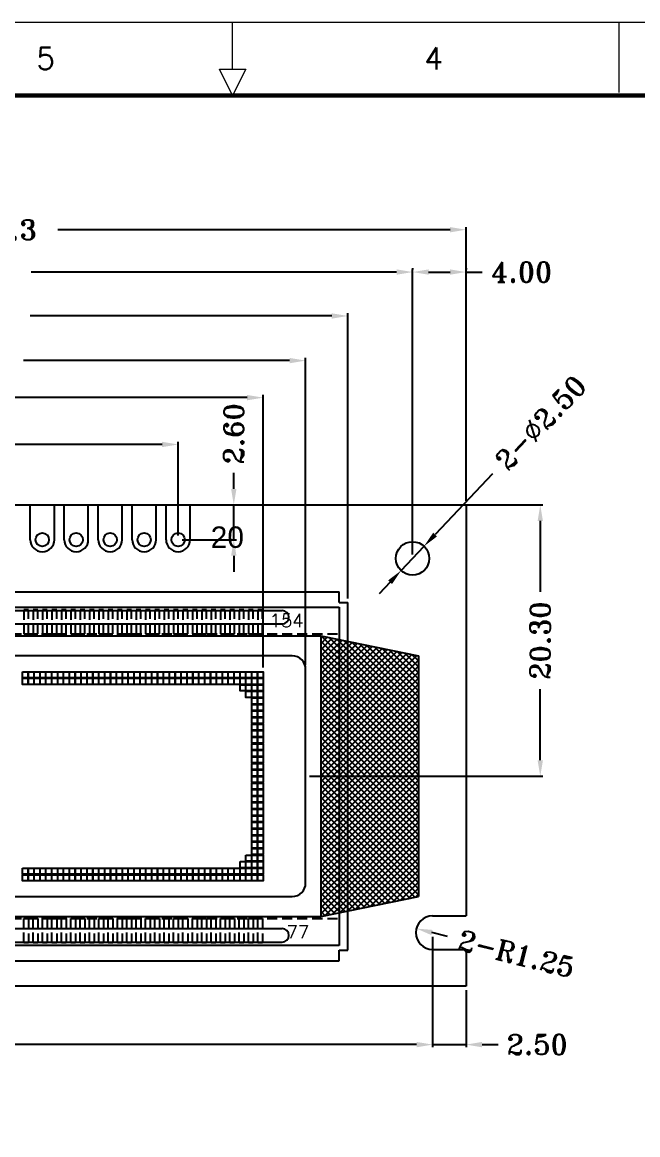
# Model space of a CAD drawing. Header units: millimetres. Extents: x 1251 to 1736, y 491 to 664.
# Drawn here: x 1357.6 to 1403.7, y 581 to 664.2 of the extents above; entities that cross this region are included whole.
import ezdxf
from ezdxf.enums import TextEntityAlignment as Align

# ---------------------------------------------------------------- set-up
doc = ezdxf.new("R2010")
doc.units = ezdxf.units.MM
doc.header["$LTSCALE"] = 3
doc.linetypes.add('HIDDEN', pattern=[0.375, 0.25, -0.125])
for name, color, linetype in [('BEZ', 170, 'Continuous'), ('d', 4, 'Continuous'), ('DIM', 4, 'Continuous'), ('PCB', 3, 'Continuous')]:
    doc.layers.add(name, color=color, linetype=linetype)
doc.styles.add('romans', font='romans.shx')
doc.styles.add('RT', font='ROMANT.SHX')
doc.styles.get("Standard").update_dxf_attribs({"font": 'romans.shx', "width": 0.8, "height": 1.2})
doc.styles.add('样式 3', font='')
doc.styles.get('样式 3').set_extended_font_data('FangSong_GB2312')
doc.dimstyles.new('ISO-25', dxfattribs={"dimtxt": 2, "dimasz": 2, "dimexe": 0.65, "dimexo": 0.25, "dimgap": 0.25, "dimtad": 0, "dimdsep": 46, "dimtxsty": 'Standard', "dimcen": 2, "dimadec": 0, "dimazin": 0, "dimtfac": 1, "dimtofl": 0, "dimtmove": 0, "dimatfit": 3, "dimfxl": 1, "dimarcsym": 0})
doc.dimstyles.new('ISO-25$0', dxfattribs={"dimtxt": 1.5, "dimasz": 1.2, "dimexe": 0.2, "dimexo": 0.3, "dimgap": 0.6, "dimtad": 0, "dimzin": 1, "dimdsep": 46, "dimtxsty": 'RT', "dimcen": 2.5, "dimadec": 0, "dimazin": 0, "dimtfac": 1, "dimtmove": 0, "dimatfit": 3, "dimfxl": 0.2, "dimarcsym": 0})

# ---------------------------------------------------------------- blocks, each defined once
blk = doc.blocks.new('*D13')
at = {"layer": 'Defpoints', "color": 0}
for p in [(1390.842, 648.685), (1310.842, 628.098), (1390.842, 628.098)]:
    blk.add_point(p, dxfattribs=at)
at = {"layer": 'DIM', "color": 0, "lineweight": -2}
for p, q in [((1310.842, 628.398), (1310.842, 648.885)), ((1312.042, 648.685), (1341.385, 648.685)), ((1389.642, 648.685), (1360.299, 648.685)), ((1390.842, 628.398), (1390.842, 648.885))]:
    blk.add_line(p, q, dxfattribs=at)
at = {"layer": 'DIM', "color": 0}
for points in [[(1312.042, 648.885), (1312.042, 648.485), (1310.842, 648.685)], [(1389.642, 648.885), (1389.642, 648.485), (1390.842, 648.685)]]:
    blk.add_solid(points, dxfattribs=at)
at = {"layer": 'DIM', "color": 0, "lineweight": 0, "insert": (1350.842, 648.685), "char_height": 1.5, "attachment_point": 5, "style": 'RT'}
blk.add_mtext('PCB 80.00%%P0.3', dxfattribs=at)
blk = doc.blocks.new('*D14')
at = {"layer": 'Defpoints', "color": 0}
for p in [(1381.992, 642.233), (1315.692, 620.798), (1381.992, 620.798)]:
    blk.add_point(p, dxfattribs=at)
at = {"layer": 'DIM', "color": 0, "lineweight": -2}
for p, q in [((1315.692, 621.098), (1315.692, 642.433)), ((1316.892, 642.233), (1339.456, 642.233)), ((1380.792, 642.233), (1358.228, 642.233)), ((1381.992, 621.098), (1381.992, 642.433))]:
    blk.add_line(p, q, dxfattribs=at)
at = {"layer": 'DIM', "color": 0}
for points in [[(1316.892, 642.433), (1316.892, 642.033), (1315.692, 642.233)], [(1380.792, 642.433), (1380.792, 642.033), (1381.992, 642.233)]]:
    blk.add_solid(points, dxfattribs=at)
at = {"layer": 'DIM', "color": 0, "lineweight": 0, "insert": (1348.842, 642.233), "char_height": 1.5, "attachment_point": 5, "style": 'RT'}
blk.add_mtext('BEZ 66.30%%P0.2', dxfattribs=at)
blk = doc.blocks.new('*D15')
at = {"layer": 'Defpoints', "color": 0}
for p in [(1378.842, 638.894), (1318.842, 615.798), (1378.842, 615.798)]:
    blk.add_point(p, dxfattribs=at)
at = {"layer": 'DIM', "color": 0, "lineweight": -2}
for p, q in [((1318.842, 616.098), (1318.842, 639.094)), ((1320.042, 638.894), (1339.956, 638.894)), ((1377.642, 638.894), (1357.728, 638.894)), ((1378.842, 616.098), (1378.842, 639.094))]:
    blk.add_line(p, q, dxfattribs=at)
at = {"layer": 'DIM', "color": 0}
for points in [[(1320.042, 639.094), (1320.042, 638.694), (1318.842, 638.894)], [(1377.642, 639.094), (1377.642, 638.694), (1378.842, 638.894)]]:
    blk.add_solid(points, dxfattribs=at)
at = {"layer": 'DIM', "color": 0, "lineweight": 0, "insert": (1348.842, 638.894), "char_height": 1.5, "attachment_point": 5, "style": 'RT'}
blk.add_mtext('VA 60.00 MIN', dxfattribs=at)
blk = doc.blocks.new('*D16')
at = {"layer": 'Defpoints', "color": 0}
for p in [(1375.667, 636.123), (1322.017, 615.623), (1375.667, 615.623)]:
    blk.add_point(p, dxfattribs=at)
at = {"layer": 'DIM', "color": 0, "lineweight": -2}
for p, q in [((1322.017, 615.923), (1322.017, 636.323)), ((1323.217, 636.123), (1342.956, 636.123)), ((1374.467, 636.123), (1354.728, 636.123)), ((1375.667, 615.923), (1375.667, 636.323))]:
    blk.add_line(p, q, dxfattribs=at)
at = {"layer": 'DIM', "color": 0}
for points in [[(1323.217, 636.323), (1323.217, 635.923), (1322.017, 636.123)], [(1374.467, 636.323), (1374.467, 635.923), (1375.667, 636.123)]]:
    blk.add_solid(points, dxfattribs=at)
at = {"layer": 'DIM', "color": 0, "lineweight": 0, "insert": (1348.842, 636.123), "char_height": 1.5, "attachment_point": 5, "style": 'RT'}
blk.add_mtext('AA 53.65', dxfattribs=at)
blk = doc.blocks.new('*D17')
at = {"layer": 'Defpoints', "color": 0}
for p in [(1386.842, 645.518), (1314.842, 624.098), (1386.842, 624.098)]:
    blk.add_point(p, dxfattribs=at)
at = {"layer": 'DIM', "color": 0, "lineweight": -2}
for p, q in [((1314.842, 624.398), (1314.842, 645.718)), ((1316.042, 645.518), (1343.385, 645.518)), ((1385.642, 645.518), (1358.299, 645.518)), ((1386.842, 624.398), (1386.842, 645.718))]:
    blk.add_line(p, q, dxfattribs=at)
at = {"layer": 'DIM', "color": 0}
for points in [[(1316.042, 645.718), (1316.042, 645.318), (1314.842, 645.518)], [(1385.642, 645.718), (1385.642, 645.318), (1386.842, 645.518)]]:
    blk.add_solid(points, dxfattribs=at)
at = {"layer": 'DIM', "color": 0, "lineweight": 0, "insert": (1350.842, 645.518), "char_height": 1.5, "attachment_point": 5, "style": 'RT'}
blk.add_mtext('HOLE 72.00', dxfattribs=at)
blk = doc.blocks.new('*D18')
at = {"layer": 'Defpoints', "color": 0}
for p in [(1369.302, 632.621), (1321.042, 625.498), (1369.302, 625.498)]:
    blk.add_point(p, dxfattribs=at)
at = {"layer": 'DIM', "color": 0, "lineweight": -2}
for p, q in [((1321.042, 625.798), (1321.042, 632.821)), ((1322.242, 632.621), (1341.5, 632.621)), ((1368.102, 632.621), (1348.843, 632.621)), ((1369.302, 625.798), (1369.302, 632.821))]:
    blk.add_line(p, q, dxfattribs=at)
at = {"layer": 'DIM', "color": 0}
for points in [[(1322.242, 632.821), (1322.242, 632.421), (1321.042, 632.621)], [(1368.102, 632.821), (1368.102, 632.421), (1369.302, 632.621)]]:
    blk.add_solid(points, dxfattribs=at)
at = {"layer": 'DIM', "color": 0, "lineweight": 0, "insert": (1345.172, 632.621), "char_height": 1.5, "attachment_point": 5, "style": 'RT'}
blk.add_mtext('48.26', dxfattribs=at)
blk = doc.blocks.new('*D19')
at = {"layer": 'Defpoints', "color": 0}
for p in [(1369.302, 628.098), (1373.465, 628.098), (1369.302, 625.498)]:
    blk.add_point(p, dxfattribs=at)
at = {"layer": 'DIM', "color": 0, "lineweight": -2}
for p, q in [((1373.465, 629.298), (1373.465, 630.498)), ((1369.602, 628.098), (1373.665, 628.098)), ((1373.465, 625.498), (1373.465, 628.098)), ((1369.602, 625.498), (1373.665, 625.498)), ((1373.465, 624.298), (1373.465, 623.098))]:
    blk.add_line(p, q, dxfattribs=at)
at = {"layer": 'DIM', "color": 0}
for points in [[(1373.265, 629.298), (1373.665, 629.298), (1373.465, 628.098)], [(1373.265, 624.298), (1373.665, 624.298), (1373.465, 625.498)]]:
    blk.add_solid(points, dxfattribs=at)
at = {"layer": 'DIM', "color": 0, "lineweight": 0, "insert": (1373.465, 633.419), "char_height": 1.5, "attachment_point": 5, "rotation": 90, "style": 'RT'}
blk.add_mtext('2.60', dxfattribs=at)
blk = doc.blocks.new('*D36')
at = {"layer": 'Defpoints', "color": 0}
for p in [(1386.842, 645.518), (1390.842, 645.518), (1390.842, 645.518)]:
    blk.add_point(p, dxfattribs=at)
at = {"layer": 'DIM', "color": 0, "lineweight": -2}
for p, q in [((1386.842, 645.818), (1386.842, 645.718)), ((1388.042, 645.518), (1389.642, 645.518)), ((1390.842, 645.818), (1390.842, 645.718)), ((1390.842, 645.518), (1392.042, 645.518))]:
    blk.add_line(p, q, dxfattribs=at)
at = {"layer": 'DIM', "color": 0}
for points in [[(1388.042, 645.718), (1388.042, 645.318), (1386.842, 645.518)], [(1389.642, 645.718), (1389.642, 645.318), (1390.842, 645.518)]]:
    blk.add_solid(points, dxfattribs=at)
at = {"layer": 'DIM', "color": 0, "lineweight": 0, "insert": (1394.999, 645.518), "char_height": 1.5, "attachment_point": 5, "style": 'RT'}
blk.add_mtext('4.00', dxfattribs=at)
blk = doc.blocks.new('*D37')
at = {"layer": 'Defpoints', "color": 0}
for p in [(1313.342, 596.098), (1388.342, 596.098), (1388.342, 587.723)]:
    blk.add_point(p, dxfattribs=at)
at = {"layer": 'DIM', "color": 0, "lineweight": -2}
for p, q in [((1313.342, 595.798), (1313.342, 587.523)), ((1388.342, 595.798), (1388.342, 587.523)), ((1314.542, 587.723), (1347.206, 587.723)), ((1387.142, 587.723), (1354.478, 587.723))]:
    blk.add_line(p, q, dxfattribs=at)
at = {"layer": 'DIM', "color": 0}
for points in [[(1314.542, 587.923), (1314.542, 587.523), (1313.342, 587.723)], [(1387.142, 587.923), (1387.142, 587.523), (1388.342, 587.723)]]:
    blk.add_solid(points, dxfattribs=at)
at = {"layer": 'DIM', "color": 0, "lineweight": 0, "insert": (1350.842, 587.723), "char_height": 1.5, "attachment_point": 5, "style": 'RT'}
blk.add_mtext('75.00', dxfattribs=at)
blk = doc.blocks.new('*D40')
at = {"layer": 'Defpoints', "color": 0}
for p in [(1378.842, 628.098), (1396.394, 628.098), (1378.842, 607.798)]:
    blk.add_point(p, dxfattribs=at)
at = {"layer": 'DIM', "color": 0, "lineweight": -2}
for p, q in [((1379.142, 628.098), (1396.594, 628.098)), ((1396.394, 626.898), (1396.394, 621.583)), ((1396.394, 608.998), (1396.394, 614.312)), ((1379.142, 607.798), (1396.594, 607.798))]:
    blk.add_line(p, q, dxfattribs=at)
at = {"layer": 'DIM', "color": 0}
for points in [[(1396.194, 626.898), (1396.594, 626.898), (1396.394, 628.098)], [(1396.194, 608.998), (1396.594, 608.998), (1396.394, 607.798)]]:
    blk.add_solid(points, dxfattribs=at)
at = {"layer": 'DIM', "color": 0, "lineweight": 0, "insert": (1396.394, 617.948), "char_height": 1.5, "attachment_point": 5, "rotation": 90, "style": 'RT'}
blk.add_mtext('20.30', dxfattribs=at)
blk = doc.blocks.new('*D42')
at = {"layer": 'Defpoints', "color": 0}
for p in [(1387.7, 625.006), (1385.983, 623.189)]:
    blk.add_point(p, dxfattribs=at)
at = {"layer": 'DIM', "color": 0, "lineweight": -2}
for p, q in [((1392.828, 630.433), (1388.525, 625.879)), ((1385.983, 623.189), (1387.7, 625.006)), ((1385.159, 622.317), (1384.335, 621.445))]:
    blk.add_line(p, q, dxfattribs=at)
at = {"layer": 'DIM', "color": 0}
for points in [[(1388.379, 626.016), (1388.67, 625.741), (1387.7, 625.006)], [(1385.014, 622.454), (1385.305, 622.18), (1385.983, 623.189)]]:
    blk.add_solid(points, dxfattribs=at)
at = {"layer": 'DIM', "color": 0, "lineweight": 0, "insert": (1396.429, 634.243), "char_height": 1.5, "attachment_point": 5, "rotation": 46.62196, "style": 'RT'}
blk.add_mtext('2-∅2.50', dxfattribs=at)
blk = doc.blocks.new('*D43')
at = {"layer": 'Defpoints', "color": 0}
for p in [(1387.13, 596.404), (1388.342, 596.098)]:
    blk.add_point(p, dxfattribs=at)
at = {"layer": 'DIM', "color": 0, "lineweight": -2}
blk.add_line((1389.457, 595.816), (1388.293, 596.11), dxfattribs=at)
at = {"layer": 'DIM', "color": 0}
blk.add_solid([(1388.342, 596.304), (1388.245, 595.916), (1387.13, 596.404)], dxfattribs=at)
at = {"layer": 'DIM', "color": 0, "lineweight": 0, "insert": (1394.61, 594.516), "char_height": 1.5, "attachment_point": 5, "rotation": 345.8374, "style": 'RT'}
blk.add_mtext('2-R1.25', dxfattribs=at)
blk = doc.blocks.new('*D44')
at = {"layer": 'Defpoints', "color": 0}
for p in [(1390.842, 592.098), (1388.342, 587.723), (1390.842, 587.723)]:
    blk.add_point(p, dxfattribs=at)
at = {"layer": 'DIM', "color": 0, "lineweight": -2}
for p, q in [((1390.842, 591.798), (1390.842, 587.523)), ((1387.142, 587.723), (1385.942, 587.723)), ((1388.342, 588.023), (1388.342, 587.923)), ((1388.342, 587.723), (1390.842, 587.723)), ((1392.042, 587.723), (1393.242, 587.723))]:
    blk.add_line(p, q, dxfattribs=at)
at = {"layer": 'DIM', "color": 0}
for points in [[(1387.142, 587.923), (1387.142, 587.523), (1388.342, 587.723)], [(1392.042, 587.923), (1392.042, 587.523), (1390.842, 587.723)]]:
    blk.add_solid(points, dxfattribs=at)
at = {"layer": 'DIM', "color": 0, "lineweight": 0, "insert": (1396.163, 587.723), "char_height": 1.5, "attachment_point": 5, "style": 'RT'}
blk.add_mtext('2.50', dxfattribs=at)

msp = doc.modelspace()

# ---------------------------------------------------------------- hatches: boundary and pattern name
at = {"layer": 'DIM'}
h = msp.add_hatch(dxfattribs=at)
h.set_pattern_fill('ANSI37', color=6, scale=0.1, style=0)
h.set_pattern_definition([(45, (1171.27507, 469.18156), (-0.2245064, 0.2245064), []), (135, (1171.27507, 469.18156), (-0.2245064, -0.2245064), [])])
h.paths.add_polyline_path([(1379.972, 618.298), (1387.272, 616.798), (1387.272, 598.798), (1379.972, 597.298)])

# ---------------------------------------------------------------- linework, layer by layer
for p, q in [((1358.242, 625.498), (1358.242, 628.098)), ((1360.042, 625.498), (1360.042, 628.098)), ((1360.782, 625.498), (1360.782, 628.098)), ((1362.582, 625.498), (1362.582, 628.098)), ((1363.322, 625.498), (1363.322, 628.098)), ((1365.122, 625.498), (1365.122, 628.098)), ((1365.862, 625.498), (1365.862, 628.098)), ((1367.662, 625.498), (1367.662, 628.098)), ((1368.402, 625.498), (1368.402, 628.098)), ((1370.202, 625.498), (1370.202, 628.098)), ((1316.342, 620.448), (1381.342, 620.448)), ((1381.342, 620.448), (1381.342, 595.148)), ((1381.342, 595.148), (1316.342, 595.148))]:
    msp.add_line(p, q)
at = {"linetype": 'HIDDEN'}
for p, q in [((1316.342, 618.448), (1381.342, 618.448)), ((1316.342, 597.148), (1381.342, 597.148))]:
    msp.add_line(p, q, dxfattribs=at)
at = {"color": 2}
for p, q in [((1316.672, 618.298), (1379.972, 618.298)), ((1379.972, 618.298), (1379.972, 597.298)), ((1379.972, 618.298), (1387.272, 616.798)), ((1387.272, 616.798), (1387.272, 598.798)), ((1379.972, 597.298), (1387.272, 598.798)), ((1316.672, 597.298), (1379.972, 597.298))]:
    msp.add_line(p, q, dxfattribs=at)
at = {"linetype": 'HIDDEN'}
for points in [[(1357.767, 620.248), (1357.767, 618.448), (1358.117, 618.448), (1358.117, 620.248)], [(1358.467, 620.248), (1358.467, 618.448), (1358.817, 618.448), (1358.817, 620.248)], [(1359.167, 620.248), (1359.167, 618.448), (1359.517, 618.448), (1359.517, 620.248)], [(1359.867, 620.248), (1359.867, 618.448), (1360.217, 618.448), (1360.217, 620.248)], [(1360.567, 620.248), (1360.567, 618.448), (1360.917, 618.448), (1360.917, 620.248)], [(1361.267, 620.248), (1361.267, 618.448), (1361.617, 618.448), (1361.617, 620.248)], [(1361.967, 620.248), (1361.967, 618.448), (1362.317, 618.448), (1362.317, 620.248)], [(1362.667, 620.248), (1362.667, 618.448), (1363.017, 618.448), (1363.017, 620.248)], [(1363.367, 620.248), (1363.367, 618.448), (1363.717, 618.448), (1363.717, 620.248)], [(1364.067, 620.248), (1364.067, 618.448), (1364.417, 618.448), (1364.417, 620.248)], [(1364.767, 620.248), (1364.767, 618.448), (1365.117, 618.448), (1365.117, 620.248)], [(1365.467, 620.248), (1365.467, 618.448), (1365.817, 618.448), (1365.817, 620.248)], [(1366.167, 620.248), (1366.167, 618.448), (1366.517, 618.448), (1366.517, 620.248)], [(1366.867, 620.248), (1366.867, 618.448), (1367.217, 618.448), (1367.217, 620.248)], [(1367.567, 620.248), (1367.567, 618.448), (1367.917, 618.448), (1367.917, 620.248)], [(1368.267, 620.248), (1368.267, 618.448), (1368.617, 618.448), (1368.617, 620.248)], [(1368.967, 620.248), (1368.967, 618.448), (1369.317, 618.448), (1369.317, 620.248)], [(1369.667, 620.248), (1369.667, 618.448), (1370.017, 618.448), (1370.017, 620.248)], [(1370.367, 620.248), (1370.367, 618.448), (1370.717, 618.448), (1370.717, 620.248)], [(1371.067, 620.248), (1371.067, 618.448), (1371.417, 618.448), (1371.417, 620.248)], [(1371.767, 620.248), (1371.767, 618.448), (1372.117, 618.448), (1372.117, 620.248)], [(1372.467, 620.248), (1372.467, 618.448), (1372.817, 618.448), (1372.817, 620.248)], [(1373.167, 620.248), (1373.167, 618.448), (1373.517, 618.448), (1373.517, 620.248)], [(1373.867, 620.248), (1373.867, 618.448), (1374.217, 618.448), (1374.217, 620.248)], [(1374.567, 620.248), (1374.567, 618.448), (1374.917, 618.448), (1374.917, 620.248)], [(1375.267, 620.248), (1375.267, 618.448), (1375.617, 618.448), (1375.617, 620.248)], [(1357.767, 595.348), (1357.767, 597.148), (1358.117, 597.148), (1358.117, 595.348)], [(1358.467, 595.348), (1358.467, 597.148), (1358.817, 597.148), (1358.817, 595.348)], [(1359.167, 595.348), (1359.167, 597.148), (1359.517, 597.148), (1359.517, 595.348)], [(1359.867, 595.348), (1359.867, 597.148), (1360.217, 597.148), (1360.217, 595.348)], [(1360.567, 595.348), (1360.567, 597.148), (1360.917, 597.148), (1360.917, 595.348)], [(1361.267, 595.348), (1361.267, 597.148), (1361.617, 597.148), (1361.617, 595.348)], [(1361.967, 595.348), (1361.967, 597.148), (1362.317, 597.148), (1362.317, 595.348)], [(1362.667, 595.348), (1362.667, 597.148), (1363.017, 597.148), (1363.017, 595.348)], [(1363.367, 595.348), (1363.367, 597.148), (1363.717, 597.148), (1363.717, 595.348)], [(1364.067, 595.348), (1364.067, 597.148), (1364.417, 597.148), (1364.417, 595.348)], [(1364.767, 595.348), (1364.767, 597.148), (1365.117, 597.148), (1365.117, 595.348)], [(1365.467, 595.348), (1365.467, 597.148), (1365.817, 597.148), (1365.817, 595.348)], [(1366.167, 595.348), (1366.167, 597.148), (1366.517, 597.148), (1366.517, 595.348)], [(1366.867, 595.348), (1366.867, 597.148), (1367.217, 597.148), (1367.217, 595.348)], [(1367.567, 595.348), (1367.567, 597.148), (1367.917, 597.148), (1367.917, 595.348)], [(1368.267, 595.348), (1368.267, 597.148), (1368.617, 597.148), (1368.617, 595.348)], [(1368.967, 595.348), (1368.967, 597.148), (1369.317, 597.148), (1369.317, 595.348)], [(1369.667, 595.348), (1369.667, 597.148), (1370.017, 597.148), (1370.017, 595.348)], [(1370.367, 595.348), (1370.367, 597.148), (1370.717, 597.148), (1370.717, 595.348)], [(1371.067, 595.348), (1371.067, 597.148), (1371.417, 597.148), (1371.417, 595.348)], [(1371.767, 595.348), (1371.767, 597.148), (1372.117, 597.148), (1372.117, 595.348)], [(1372.467, 595.348), (1372.467, 597.148), (1372.817, 597.148), (1372.817, 595.348)], [(1373.167, 595.348), (1373.167, 597.148), (1373.517, 597.148), (1373.517, 595.348)], [(1373.867, 595.348), (1373.867, 597.148), (1374.217, 597.148), (1374.217, 595.348)], [(1374.567, 595.348), (1374.567, 597.148), (1374.917, 597.148), (1374.917, 595.348)], [(1375.267, 595.348), (1375.267, 597.148), (1375.617, 597.148), (1375.617, 595.348)]]:
    msp.add_lwpolyline(points, close=True, dxfattribs=at)
for points in [[(1357.657, 615.623), (1358.067, 615.623), (1358.067, 615.163), (1357.657, 615.163)], [(1357.657, 615.133), (1358.067, 615.133), (1358.067, 614.673), (1357.657, 614.673)], [(1358.097, 615.623), (1358.507, 615.623), (1358.507, 615.163), (1358.097, 615.163)], [(1358.097, 615.133), (1358.507, 615.133), (1358.507, 614.673), (1358.097, 614.673)], [(1358.537, 615.623), (1358.947, 615.623), (1358.947, 615.163), (1358.537, 615.163)], [(1358.537, 615.133), (1358.947, 615.133), (1358.947, 614.673), (1358.537, 614.673)], [(1358.977, 615.623), (1359.387, 615.623), (1359.387, 615.163), (1358.977, 615.163)], [(1358.977, 615.133), (1359.387, 615.133), (1359.387, 614.673), (1358.977, 614.673)], [(1359.417, 615.623), (1359.827, 615.623), (1359.827, 615.163), (1359.417, 615.163)], [(1359.417, 615.133), (1359.827, 615.133), (1359.827, 614.673), (1359.417, 614.673)], [(1359.857, 615.623), (1360.267, 615.623), (1360.267, 615.163), (1359.857, 615.163)], [(1359.857, 615.133), (1360.267, 615.133), (1360.267, 614.673), (1359.857, 614.673)], [(1360.297, 615.623), (1360.707, 615.623), (1360.707, 615.163), (1360.297, 615.163)], [(1360.297, 615.133), (1360.707, 615.133), (1360.707, 614.673), (1360.297, 614.673)], [(1360.737, 615.623), (1361.147, 615.623), (1361.147, 615.163), (1360.737, 615.163)], [(1360.737, 615.133), (1361.147, 615.133), (1361.147, 614.673), (1360.737, 614.673)], [(1361.177, 615.623), (1361.587, 615.623), (1361.587, 615.163), (1361.177, 615.163)], [(1361.177, 615.133), (1361.587, 615.133), (1361.587, 614.673), (1361.177, 614.673)], [(1361.617, 615.623), (1362.027, 615.623), (1362.027, 615.163), (1361.617, 615.163)], [(1361.617, 615.133), (1362.027, 615.133), (1362.027, 614.673), (1361.617, 614.673)], [(1362.057, 615.623), (1362.467, 615.623), (1362.467, 615.163), (1362.057, 615.163)], [(1362.057, 615.133), (1362.467, 615.133), (1362.467, 614.673), (1362.057, 614.673)], [(1362.497, 615.623), (1362.907, 615.623), (1362.907, 615.163), (1362.497, 615.163)], [(1362.497, 615.133), (1362.907, 615.133), (1362.907, 614.673), (1362.497, 614.673)], [(1362.937, 615.623), (1363.347, 615.623), (1363.347, 615.163), (1362.937, 615.163)], [(1362.937, 615.133), (1363.347, 615.133), (1363.347, 614.673), (1362.937, 614.673)], [(1363.377, 615.623), (1363.787, 615.623), (1363.787, 615.163), (1363.377, 615.163)], [(1363.377, 615.133), (1363.787, 615.133), (1363.787, 614.673), (1363.377, 614.673)], [(1363.817, 615.623), (1364.227, 615.623), (1364.227, 615.163), (1363.817, 615.163)], [(1363.817, 615.133), (1364.227, 615.133), (1364.227, 614.673), (1363.817, 614.673)], [(1364.257, 615.623), (1364.667, 615.623), (1364.667, 615.163), (1364.257, 615.163)], [(1364.257, 615.133), (1364.667, 615.133), (1364.667, 614.673), (1364.257, 614.673)], [(1364.697, 615.623), (1365.107, 615.623), (1365.107, 615.163), (1364.697, 615.163)], [(1364.697, 615.133), (1365.107, 615.133), (1365.107, 614.673), (1364.697, 614.673)], [(1365.137, 615.623), (1365.547, 615.623), (1365.547, 615.163), (1365.137, 615.163)], [(1365.137, 615.133), (1365.547, 615.133), (1365.547, 614.673), (1365.137, 614.673)], [(1365.577, 615.623), (1365.987, 615.623), (1365.987, 615.163), (1365.577, 615.163)], [(1365.577, 615.133), (1365.987, 615.133), (1365.987, 614.673), (1365.577, 614.673)], [(1366.017, 615.623), (1366.427, 615.623), (1366.427, 615.163), (1366.017, 615.163)], [(1366.017, 615.133), (1366.427, 615.133), (1366.427, 614.673), (1366.017, 614.673)], [(1366.457, 615.623), (1366.867, 615.623), (1366.867, 615.163), (1366.457, 615.163)], [(1366.457, 615.133), (1366.867, 615.133), (1366.867, 614.673), (1366.457, 614.673)], [(1366.897, 615.623), (1367.307, 615.623), (1367.307, 615.163), (1366.897, 615.163)], [(1366.897, 615.133), (1367.307, 615.133), (1367.307, 614.673), (1366.897, 614.673)], [(1367.337, 615.623), (1367.747, 615.623), (1367.747, 615.163), (1367.337, 615.163)], [(1367.337, 615.133), (1367.747, 615.133), (1367.747, 614.673), (1367.337, 614.673)], [(1367.777, 615.623), (1368.187, 615.623), (1368.187, 615.163), (1367.777, 615.163)], [(1367.777, 615.133), (1368.187, 615.133), (1368.187, 614.673), (1367.777, 614.673)], [(1368.217, 615.623), (1368.627, 615.623), (1368.627, 615.163), (1368.217, 615.163)], [(1368.217, 615.133), (1368.627, 615.133), (1368.627, 614.673), (1368.217, 614.673)], [(1368.657, 615.623), (1369.067, 615.623), (1369.067, 615.163), (1368.657, 615.163)], [(1368.657, 615.133), (1369.067, 615.133), (1369.067, 614.673), (1368.657, 614.673)], [(1369.097, 615.623), (1369.507, 615.623), (1369.507, 615.163), (1369.097, 615.163)], [(1369.097, 615.133), (1369.507, 615.133), (1369.507, 614.673), (1369.097, 614.673)], [(1369.537, 615.623), (1369.947, 615.623), (1369.947, 615.163), (1369.537, 615.163)], [(1369.537, 615.133), (1369.947, 615.133), (1369.947, 614.673), (1369.537, 614.673)], [(1369.977, 615.623), (1370.387, 615.623), (1370.387, 615.163), (1369.977, 615.163)], [(1369.977, 615.133), (1370.387, 615.133), (1370.387, 614.673), (1369.977, 614.673)], [(1370.417, 615.623), (1370.827, 615.623), (1370.827, 615.163), (1370.417, 615.163)], [(1370.417, 615.133), (1370.827, 615.133), (1370.827, 614.673), (1370.417, 614.673)], [(1370.857, 615.623), (1371.267, 615.623), (1371.267, 615.163), (1370.857, 615.163)], [(1370.857, 615.133), (1371.267, 615.133), (1371.267, 614.673), (1370.857, 614.673)], [(1371.297, 615.623), (1371.707, 615.623), (1371.707, 615.163), (1371.297, 615.163)], [(1371.297, 615.133), (1371.707, 615.133), (1371.707, 614.673), (1371.297, 614.673)], [(1371.737, 615.623), (1372.147, 615.623), (1372.147, 615.163), (1371.737, 615.163)], [(1371.737, 615.133), (1372.147, 615.133), (1372.147, 614.673), (1371.737, 614.673)], [(1372.177, 615.623), (1372.587, 615.623), (1372.587, 615.163), (1372.177, 615.163)], [(1372.177, 615.133), (1372.587, 615.133), (1372.587, 614.673), (1372.177, 614.673)], [(1372.617, 615.623), (1373.027, 615.623), (1373.027, 615.163), (1372.617, 615.163)], [(1372.617, 615.133), (1373.027, 615.133), (1373.027, 614.673), (1372.617, 614.673)], [(1373.057, 615.623), (1373.467, 615.623), (1373.467, 615.163), (1373.057, 615.163)], [(1373.057, 615.133), (1373.467, 615.133), (1373.467, 614.673), (1373.057, 614.673)], [(1373.497, 615.623), (1373.907, 615.623), (1373.907, 615.163), (1373.497, 615.163)], [(1373.497, 615.133), (1373.907, 615.133), (1373.907, 614.673), (1373.497, 614.673)], [(1373.937, 615.623), (1374.347, 615.623), (1374.347, 615.163), (1373.937, 615.163)], [(1373.937, 615.133), (1374.347, 615.133), (1374.347, 614.673), (1373.937, 614.673)], [(1374.377, 615.623), (1374.787, 615.623), (1374.787, 615.163), (1374.377, 615.163)], [(1374.377, 615.133), (1374.787, 615.133), (1374.787, 614.673), (1374.377, 614.673)], [(1374.817, 615.623), (1375.227, 615.623), (1375.227, 615.163), (1374.817, 615.163)], [(1374.817, 615.133), (1375.227, 615.133), (1375.227, 614.673), (1374.817, 614.673)], [(1375.257, 615.623), (1375.667, 615.623), (1375.667, 615.163), (1375.257, 615.163)], [(1375.257, 615.133), (1375.667, 615.133), (1375.667, 614.673), (1375.257, 614.673)], [(1373.937, 614.643), (1374.347, 614.643), (1374.347, 614.183), (1373.937, 614.183)], [(1374.377, 614.643), (1374.787, 614.643), (1374.787, 614.183), (1374.377, 614.183)], [(1374.817, 614.643), (1375.227, 614.643), (1375.227, 614.183), (1374.817, 614.183)], [(1375.257, 614.643), (1375.667, 614.643), (1375.667, 614.183), (1375.257, 614.183)], [(1374.377, 614.153), (1374.787, 614.153), (1374.787, 613.693), (1374.377, 613.693)], [(1374.817, 614.153), (1375.227, 614.153), (1375.227, 613.693), (1374.817, 613.693)], [(1374.817, 613.663), (1375.227, 613.663), (1375.227, 613.203), (1374.817, 613.203)], [(1375.257, 614.153), (1375.667, 614.153), (1375.667, 613.693), (1375.257, 613.693)], [(1375.257, 613.663), (1375.667, 613.663), (1375.667, 613.203), (1375.257, 613.203)], [(1374.817, 613.173), (1375.227, 613.173), (1375.227, 612.713), (1374.817, 612.713)], [(1374.817, 612.683), (1375.227, 612.683), (1375.227, 612.223), (1374.817, 612.223)], [(1375.257, 613.173), (1375.667, 613.173), (1375.667, 612.713), (1375.257, 612.713)], [(1375.257, 612.683), (1375.667, 612.683), (1375.667, 612.223), (1375.257, 612.223)], [(1374.817, 612.193), (1375.227, 612.193), (1375.227, 611.733), (1374.817, 611.733)], [(1375.257, 612.193), (1375.667, 612.193), (1375.667, 611.733), (1375.257, 611.733)], [(1374.817, 611.703), (1375.227, 611.703), (1375.227, 611.243), (1374.817, 611.243)], [(1374.817, 611.213), (1375.227, 611.213), (1375.227, 610.753), (1374.817, 610.753)], [(1375.257, 611.703), (1375.667, 611.703), (1375.667, 611.243), (1375.257, 611.243)], [(1375.257, 611.213), (1375.667, 611.213), (1375.667, 610.753), (1375.257, 610.753)], [(1374.817, 610.723), (1375.227, 610.723), (1375.227, 610.263), (1374.817, 610.263)], [(1374.817, 610.233), (1375.227, 610.233), (1375.227, 609.773), (1374.817, 609.773)], [(1375.257, 610.723), (1375.667, 610.723), (1375.667, 610.263), (1375.257, 610.263)], [(1375.257, 610.233), (1375.667, 610.233), (1375.667, 609.773), (1375.257, 609.773)], [(1374.817, 609.743), (1375.227, 609.743), (1375.227, 609.283), (1374.817, 609.283)], [(1374.817, 609.253), (1375.227, 609.253), (1375.227, 608.793), (1374.817, 608.793)], [(1375.257, 609.743), (1375.667, 609.743), (1375.667, 609.283), (1375.257, 609.283)], [(1375.257, 609.253), (1375.667, 609.253), (1375.667, 608.793), (1375.257, 608.793)], [(1374.817, 608.763), (1375.227, 608.763), (1375.227, 608.303), (1374.817, 608.303)], [(1375.257, 608.763), (1375.667, 608.763), (1375.667, 608.303), (1375.257, 608.303)], [(1374.817, 608.273), (1375.227, 608.273), (1375.227, 607.813), (1374.817, 607.813)], [(1374.817, 607.783), (1375.227, 607.783), (1375.227, 607.323), (1374.817, 607.323)], [(1375.257, 608.273), (1375.667, 608.273), (1375.667, 607.813), (1375.257, 607.813)], [(1375.257, 607.783), (1375.667, 607.783), (1375.667, 607.323), (1375.257, 607.323)], [(1374.817, 607.293), (1375.227, 607.293), (1375.227, 606.833), (1374.817, 606.833)], [(1374.817, 606.803), (1375.227, 606.803), (1375.227, 606.343), (1374.817, 606.343)], [(1375.257, 607.293), (1375.667, 607.293), (1375.667, 606.833), (1375.257, 606.833)], [(1375.257, 606.803), (1375.667, 606.803), (1375.667, 606.343), (1375.257, 606.343)], [(1374.817, 606.313), (1375.227, 606.313), (1375.227, 605.853), (1374.817, 605.853)], [(1375.257, 606.313), (1375.667, 606.313), (1375.667, 605.853), (1375.257, 605.853)], [(1374.817, 605.823), (1375.227, 605.823), (1375.227, 605.363), (1374.817, 605.363)], [(1374.817, 605.333), (1375.227, 605.333), (1375.227, 604.873), (1374.817, 604.873)], [(1375.257, 605.823), (1375.667, 605.823), (1375.667, 605.363), (1375.257, 605.363)], [(1375.257, 605.333), (1375.667, 605.333), (1375.667, 604.873), (1375.257, 604.873)], [(1374.817, 604.843), (1375.227, 604.843), (1375.227, 604.383), (1374.817, 604.383)], [(1374.817, 604.353), (1375.227, 604.353), (1375.227, 603.893), (1374.817, 603.893)], [(1375.257, 604.843), (1375.667, 604.843), (1375.667, 604.383), (1375.257, 604.383)], [(1375.257, 604.353), (1375.667, 604.353), (1375.667, 603.893), (1375.257, 603.893)], [(1374.817, 603.863), (1375.227, 603.863), (1375.227, 603.403), (1374.817, 603.403)], [(1375.257, 603.863), (1375.667, 603.863), (1375.667, 603.403), (1375.257, 603.403)], [(1374.817, 603.373), (1375.227, 603.373), (1375.227, 602.913), (1374.817, 602.913)], [(1374.817, 602.883), (1375.227, 602.883), (1375.227, 602.423), (1374.817, 602.423)], [(1375.257, 603.373), (1375.667, 603.373), (1375.667, 602.913), (1375.257, 602.913)], [(1375.257, 602.883), (1375.667, 602.883), (1375.667, 602.423), (1375.257, 602.423)], [(1374.377, 601.903), (1374.787, 601.903), (1374.787, 601.443), (1374.377, 601.443)], [(1374.817, 602.393), (1375.227, 602.393), (1375.227, 601.933), (1374.817, 601.933)], [(1374.817, 601.903), (1375.227, 601.903), (1375.227, 601.443), (1374.817, 601.443)], [(1375.257, 602.393), (1375.667, 602.393), (1375.667, 601.933), (1375.257, 601.933)], [(1375.257, 601.903), (1375.667, 601.903), (1375.667, 601.443), (1375.257, 601.443)], [(1357.657, 600.923), (1358.067, 600.923), (1358.067, 600.463), (1357.657, 600.463)], [(1358.097, 600.923), (1358.507, 600.923), (1358.507, 600.463), (1358.097, 600.463)], [(1358.537, 600.923), (1358.947, 600.923), (1358.947, 600.463), (1358.537, 600.463)], [(1358.977, 600.923), (1359.387, 600.923), (1359.387, 600.463), (1358.977, 600.463)], [(1359.417, 600.923), (1359.827, 600.923), (1359.827, 600.463), (1359.417, 600.463)], [(1359.857, 600.923), (1360.267, 600.923), (1360.267, 600.463), (1359.857, 600.463)], [(1360.297, 600.923), (1360.707, 600.923), (1360.707, 600.463), (1360.297, 600.463)], [(1360.737, 600.923), (1361.147, 600.923), (1361.147, 600.463), (1360.737, 600.463)], [(1361.177, 600.923), (1361.587, 600.923), (1361.587, 600.463), (1361.177, 600.463)], [(1361.617, 600.923), (1362.027, 600.923), (1362.027, 600.463), (1361.617, 600.463)], [(1362.057, 600.923), (1362.467, 600.923), (1362.467, 600.463), (1362.057, 600.463)], [(1362.497, 600.923), (1362.907, 600.923), (1362.907, 600.463), (1362.497, 600.463)], [(1362.937, 600.923), (1363.347, 600.923), (1363.347, 600.463), (1362.937, 600.463)], [(1363.377, 600.923), (1363.787, 600.923), (1363.787, 600.463), (1363.377, 600.463)], [(1363.817, 600.923), (1364.227, 600.923), (1364.227, 600.463), (1363.817, 600.463)], [(1364.257, 600.923), (1364.667, 600.923), (1364.667, 600.463), (1364.257, 600.463)], [(1364.697, 600.923), (1365.107, 600.923), (1365.107, 600.463), (1364.697, 600.463)], [(1365.137, 600.923), (1365.547, 600.923), (1365.547, 600.463), (1365.137, 600.463)], [(1365.577, 600.923), (1365.987, 600.923), (1365.987, 600.463), (1365.577, 600.463)], [(1366.017, 600.923), (1366.427, 600.923), (1366.427, 600.463), (1366.017, 600.463)], [(1366.457, 600.923), (1366.867, 600.923), (1366.867, 600.463), (1366.457, 600.463)], [(1366.897, 600.923), (1367.307, 600.923), (1367.307, 600.463), (1366.897, 600.463)], [(1367.337, 600.923), (1367.747, 600.923), (1367.747, 600.463), (1367.337, 600.463)], [(1367.777, 600.923), (1368.187, 600.923), (1368.187, 600.463), (1367.777, 600.463)], [(1368.217, 600.923), (1368.627, 600.923), (1368.627, 600.463), (1368.217, 600.463)], [(1368.657, 600.923), (1369.067, 600.923), (1369.067, 600.463), (1368.657, 600.463)], [(1369.097, 600.923), (1369.507, 600.923), (1369.507, 600.463), (1369.097, 600.463)], [(1369.537, 600.923), (1369.947, 600.923), (1369.947, 600.463), (1369.537, 600.463)], [(1369.977, 600.923), (1370.387, 600.923), (1370.387, 600.463), (1369.977, 600.463)], [(1370.417, 600.923), (1370.827, 600.923), (1370.827, 600.463), (1370.417, 600.463)], [(1370.857, 600.923), (1371.267, 600.923), (1371.267, 600.463), (1370.857, 600.463)], [(1371.297, 600.923), (1371.707, 600.923), (1371.707, 600.463), (1371.297, 600.463)], [(1371.737, 600.923), (1372.147, 600.923), (1372.147, 600.463), (1371.737, 600.463)], [(1372.177, 600.923), (1372.587, 600.923), (1372.587, 600.463), (1372.177, 600.463)], [(1372.617, 600.923), (1373.027, 600.923), (1373.027, 600.463), (1372.617, 600.463)], [(1373.057, 600.923), (1373.467, 600.923), (1373.467, 600.463), (1373.057, 600.463)], [(1373.497, 600.923), (1373.907, 600.923), (1373.907, 600.463), (1373.497, 600.463)], [(1373.937, 601.413), (1374.347, 601.413), (1374.347, 600.953), (1373.937, 600.953)], [(1373.937, 600.923), (1374.347, 600.923), (1374.347, 600.463), (1373.937, 600.463)], [(1374.377, 601.413), (1374.787, 601.413), (1374.787, 600.953), (1374.377, 600.953)], [(1374.377, 600.923), (1374.787, 600.923), (1374.787, 600.463), (1374.377, 600.463)], [(1374.817, 601.413), (1375.227, 601.413), (1375.227, 600.953), (1374.817, 600.953)], [(1374.817, 600.923), (1375.227, 600.923), (1375.227, 600.463), (1374.817, 600.463)], [(1375.257, 601.413), (1375.667, 601.413), (1375.667, 600.953), (1375.257, 600.953)], [(1375.257, 600.923), (1375.667, 600.923), (1375.667, 600.463), (1375.257, 600.463)], [(1357.657, 600.433), (1358.067, 600.433), (1358.067, 599.973), (1357.657, 599.973)], [(1358.097, 600.433), (1358.507, 600.433), (1358.507, 599.973), (1358.097, 599.973)], [(1358.537, 600.433), (1358.947, 600.433), (1358.947, 599.973), (1358.537, 599.973)], [(1358.977, 600.433), (1359.387, 600.433), (1359.387, 599.973), (1358.977, 599.973)], [(1359.417, 600.433), (1359.827, 600.433), (1359.827, 599.973), (1359.417, 599.973)], [(1359.857, 600.433), (1360.267, 600.433), (1360.267, 599.973), (1359.857, 599.973)], [(1360.297, 600.433), (1360.707, 600.433), (1360.707, 599.973), (1360.297, 599.973)], [(1360.737, 600.433), (1361.147, 600.433), (1361.147, 599.973), (1360.737, 599.973)], [(1361.177, 600.433), (1361.587, 600.433), (1361.587, 599.973), (1361.177, 599.973)], [(1361.617, 600.433), (1362.027, 600.433), (1362.027, 599.973), (1361.617, 599.973)], [(1362.057, 600.433), (1362.467, 600.433), (1362.467, 599.973), (1362.057, 599.973)], [(1362.497, 600.433), (1362.907, 600.433), (1362.907, 599.973), (1362.497, 599.973)], [(1362.937, 600.433), (1363.347, 600.433), (1363.347, 599.973), (1362.937, 599.973)], [(1363.377, 600.433), (1363.787, 600.433), (1363.787, 599.973), (1363.377, 599.973)], [(1363.817, 600.433), (1364.227, 600.433), (1364.227, 599.973), (1363.817, 599.973)], [(1364.257, 600.433), (1364.667, 600.433), (1364.667, 599.973), (1364.257, 599.973)], [(1364.697, 600.433), (1365.107, 600.433), (1365.107, 599.973), (1364.697, 599.973)], [(1365.137, 600.433), (1365.547, 600.433), (1365.547, 599.973), (1365.137, 599.973)], [(1365.577, 600.433), (1365.987, 600.433), (1365.987, 599.973), (1365.577, 599.973)], [(1366.017, 600.433), (1366.427, 600.433), (1366.427, 599.973), (1366.017, 599.973)], [(1366.457, 600.433), (1366.867, 600.433), (1366.867, 599.973), (1366.457, 599.973)], [(1366.897, 600.433), (1367.307, 600.433), (1367.307, 599.973), (1366.897, 599.973)], [(1367.337, 600.433), (1367.747, 600.433), (1367.747, 599.973), (1367.337, 599.973)], [(1367.777, 600.433), (1368.187, 600.433), (1368.187, 599.973), (1367.777, 599.973)], [(1368.217, 600.433), (1368.627, 600.433), (1368.627, 599.973), (1368.217, 599.973)], [(1368.657, 600.433), (1369.067, 600.433), (1369.067, 599.973), (1368.657, 599.973)], [(1369.097, 600.433), (1369.507, 600.433), (1369.507, 599.973), (1369.097, 599.973)], [(1369.537, 600.433), (1369.947, 600.433), (1369.947, 599.973), (1369.537, 599.973)], [(1369.977, 600.433), (1370.387, 600.433), (1370.387, 599.973), (1369.977, 599.973)], [(1370.417, 600.433), (1370.827, 600.433), (1370.827, 599.973), (1370.417, 599.973)], [(1370.857, 600.433), (1371.267, 600.433), (1371.267, 599.973), (1370.857, 599.973)], [(1371.297, 600.433), (1371.707, 600.433), (1371.707, 599.973), (1371.297, 599.973)], [(1371.737, 600.433), (1372.147, 600.433), (1372.147, 599.973), (1371.737, 599.973)], [(1372.177, 600.433), (1372.587, 600.433), (1372.587, 599.973), (1372.177, 599.973)], [(1372.617, 600.433), (1373.027, 600.433), (1373.027, 599.973), (1372.617, 599.973)], [(1373.057, 600.433), (1373.467, 600.433), (1373.467, 599.973), (1373.057, 599.973)], [(1373.497, 600.433), (1373.907, 600.433), (1373.907, 599.973), (1373.497, 599.973)], [(1373.937, 600.433), (1374.347, 600.433), (1374.347, 599.973), (1373.937, 599.973)], [(1374.377, 600.433), (1374.787, 600.433), (1374.787, 599.973), (1374.377, 599.973)], [(1374.817, 600.433), (1375.227, 600.433), (1375.227, 599.973), (1374.817, 599.973)], [(1375.257, 600.433), (1375.667, 600.433), (1375.667, 599.973), (1375.257, 599.973)]]:
    msp.add_lwpolyline(points, close=True)
for centre in [(1359.142, 625.498), (1361.682, 625.498), (1364.222, 625.498), (1366.762, 625.498), (1369.302, 625.498)]:
    msp.add_arc(centre, 0.9, 180, 0)
at = {"layer": 'BEZ', "color": 5}
for p, q in [((1316.342, 621.598), (1381.342, 621.598)), ((1381.342, 620.798), (1381.342, 621.598)), ((1320.592, 620.198), (1377.092, 620.198)), ((1381.342, 620.798), (1381.992, 620.798)), ((1381.992, 594.798), (1381.992, 620.798)), ((1320.592, 619.198), (1377.092, 619.198)), ((1320.592, 596.398), (1377.092, 596.398)), ((1320.592, 595.398), (1377.092, 595.398)), ((1381.342, 594.798), (1381.992, 594.798)), ((1381.342, 593.998), (1381.342, 594.798)), ((1316.342, 593.998), (1381.342, 593.998))]:
    msp.add_line(p, q, dxfattribs=at)
msp.add_lwpolyline([(1319.842, 598.798), (1377.842, 598.798, 0.414214), (1378.842, 599.798), (1378.842, 615.798, 0.414214), (1377.842, 616.798), (1319.842, 616.798, 0.414214), (1318.842, 615.798), (1318.842, 599.798, 0.414214)], format="xyb", close=True, dxfattribs=at)
for centre in [(1377.092, 619.698), (1377.092, 595.898)]:
    msp.add_arc(centre, 0.5, 270, 90, dxfattribs=at)
at = {"layer": 'd', "color": 0, "lineweight": 0}
for p, q in [((1251.382, 664.206), (1496.565, 664.206)), ((1373.378, 660.691), (1373.378, 664.206)), ((1402.273, 664.206), (1402.273, 658.963)), ((1372.395, 660.691), (1374.361, 660.691)), ((1372.395, 660.691), (1374.361, 660.691)), ((1373.378, 658.725), (1372.395, 660.691)), ((1373.378, 658.725), (1372.395, 660.691)), ((1374.361, 660.691), (1373.378, 658.725)), ((1374.361, 660.691), (1373.378, 658.725))]:
    msp.add_line(p, q, dxfattribs=at)
at = {"layer": 'd', "color": 0, "lineweight": 0, "const_width": 0.322}
msp.add_lwpolyline([(1489.234, 658.725), (1257.555, 658.725), (1257.555, 496.321), (1489.234, 496.321), (1489.234, 658.725)], dxfattribs=at)
at = {"layer": 'PCB'}
for p, q in [((1310.842, 628.098), (1390.842, 628.098)), ((1390.842, 628.098), (1390.842, 597.348)), ((1388.342, 597.348), (1390.842, 597.348)), ((1388.342, 594.848), (1390.842, 594.848)), ((1390.842, 594.848), (1390.842, 592.098)), ((1390.842, 592.098), (1310.842, 592.098))]:
    msp.add_line(p, q, dxfattribs=at)
for centre, radius in [((1359.142, 625.498), 0.5), ((1361.682, 625.498), 0.5), ((1364.222, 625.498), 0.5), ((1366.762, 625.498), 0.5), ((1369.302, 625.498), 0.5), ((1386.842, 624.098), 1.25)]:
    msp.add_circle(centre, radius, dxfattribs=at)
msp.add_arc((1388.342, 596.098), 1.25, 90, 270, dxfattribs=at)

# ---------------------------------------------------------------- texts
at = {"style": 'romans'}
for s, p in [('154', (1377.417, 619.448)), ('77', (1378.254, 596.148))]:
    msp.add_text(s, height=0.99, dxfattribs=at).set_placement(p, align=Align.MIDDLE)
at = {"layer": 'd', "color": 0, "lineweight": 0, "style": 'romans'}
for s, p in [('5', (1358.69, 660.681)), ('4', (1387.715, 660.681))]:
    msp.add_text(s, height=1.638, dxfattribs=at).set_placement(p)
at = {"layer": 'd', "color": 0, "lineweight": 0, "insert": (1371.737, 626.486), "char_height": 1.60341, "width": 55.74827, "attachment_point": 1, "style": '样式 3'}
msp.add_mtext('{\\fArial|b0|i0|c0|p34;20}', dxfattribs=at)

# ---------------------------------------------------------------- dimensions: what is measured, and where the dimension line sits
at = {"layer": 'DIM', "lineweight": 0}
for base, p1, p2, text, picture, middle in [((1390.842, 648.685), (1310.842, 628.098), (1390.842, 628.098), 'PCB <>%%P0.3', '*D13', (1350.842, 648.685)), ((1386.842, 645.518), (1314.842, 624.098), (1386.842, 624.098), 'HOLE <>', '*D17', (1350.842, 645.518)), ((1381.992, 642.233), (1315.692, 620.798), (1381.992, 620.798), 'BEZ <>%%P0.2', '*D14', (1348.842, 642.233)), ((1378.842, 638.894), (1318.842, 615.798), (1378.842, 615.798), 'VA <> MIN', '*D15', (1348.842, 638.894)), ((1375.667, 636.123), (1322.017, 615.623), (1375.667, 615.623), 'AA <>', '*D16', (1348.842, 636.123))]:
    dim = msp.add_linear_dim(base=base, p1=p1, p2=p2, text=text, dimstyle='ISO-25$0', override={"dimfxl": 1.25}, dxfattribs=at)
    dim.commit()
    dim.dimension.update_dxf_attribs({"geometry": picture, "text_midpoint": middle})
for base, p1, p2, picture, middle in [((1390.842, 645.518), (1386.842, 645.518), (1390.842, 645.518), '*D36', (1394.999, 645.518)), ((1388.342, 587.723), (1313.342, 596.098), (1388.342, 596.098), '*D37', (1350.842, 587.723)), ((1390.842, 587.723), (1388.342, 587.723), (1390.842, 592.098), '*D44', (1396.163, 587.723))]:
    dim = msp.add_linear_dim(base=base, p1=p1, p2=p2, dimstyle='ISO-25$0', override={"dimfxl": 1.25}, dxfattribs=at)
    dim.commit()
    dim.dimension.update_dxf_attribs({"geometry": picture, "text_midpoint": middle})
dim = msp.add_diameter_dim_2p(p1=(1385.983, 623.189), p2=(1387.7, 625.006), text='2-<>', dimstyle='ISO-25', override={"dimtxt": 1.5, "dimasz": 1.2, "dimexe": 0.2, "dimexo": 0.3, "dimgap": 0.6, "dimzin": 1, "dimtxsty": 'RT', "dimcen": 2.5, "dimtofl": 1, "dimfxl": 1.25}, dxfattribs=at)
dim.commit()
dim.dimension.update_dxf_attribs({"geometry": '*D42', "text_midpoint": (1396.429, 634.243), "dimtype": 163})
for base, p1, p2, picture, middle in [((1373.465, 628.098), (1369.302, 625.498), (1369.302, 628.098), '*D19', (1373.465, 633.419)), ((1396.394, 628.098), (1378.842, 607.798), (1378.842, 628.098), '*D40', (1396.394, 617.948))]:
    dim = msp.add_linear_dim(base=base, p1=p1, p2=p2, angle=90, dimstyle='ISO-25$0', override={"dimfxl": 1.25}, dxfattribs=at)
    dim.commit()
    dim.dimension.update_dxf_attribs({"geometry": picture, "text_midpoint": middle})
dim = msp.add_linear_dim(base=(1369.302, 632.621), p1=(1321.042, 625.498), p2=(1369.302, 625.498), dimstyle='ISO-25$0', override={"dimfxl": 1.25}, dxfattribs=at)
dim.commit()
dim.dimension.update_dxf_attribs({"geometry": '*D18', "text_midpoint": (1345.172, 632.621), "dimtype": 160})
dim = msp.add_radius_dim(center=(1388.342, 596.098), mpoint=(1387.13, 596.404), text='2-<>', dimstyle='ISO-25', override={"dimtxt": 1.5, "dimasz": 1.2, "dimexe": 0.2, "dimexo": 0.3, "dimgap": 0.6, "dimzin": 1, "dimtxsty": 'RT', "dimcen": 2.5, "dimtofl": 1, "dimfxl": 1.25}, dxfattribs=at)
dim.commit()
dim.dimension.update_dxf_attribs({"geometry": '*D43', "text_midpoint": (1394.61, 594.516), "dimtype": 164})

doc.saveas('drawing.dxf')
